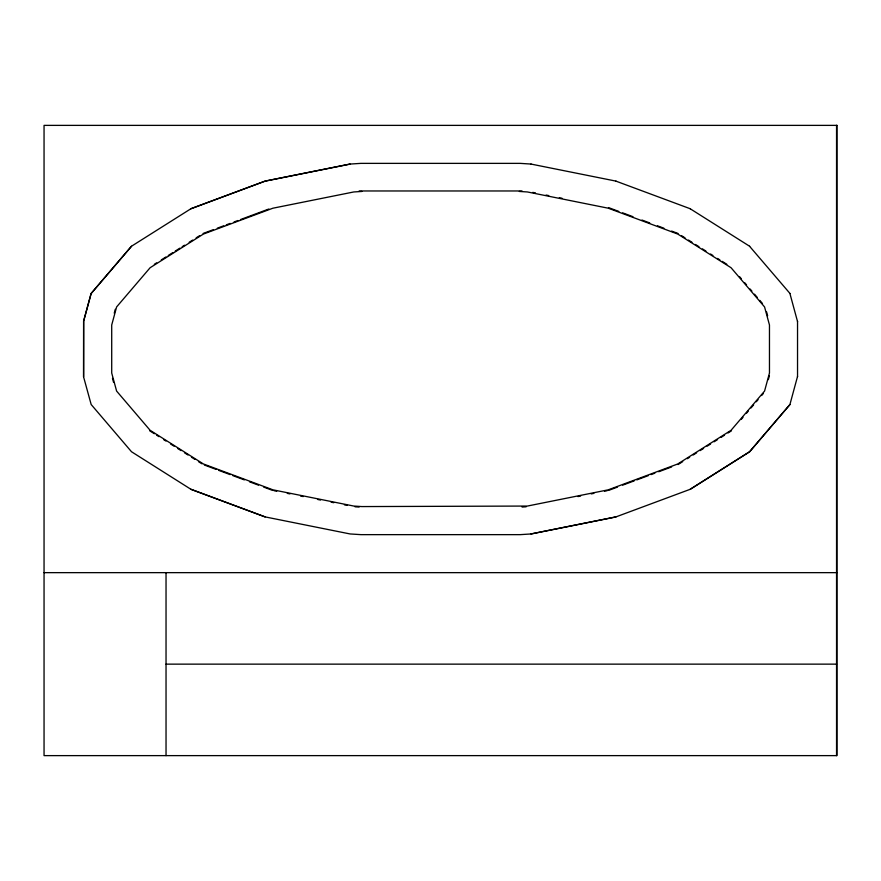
<?xml version="1.0" encoding="UTF-8"?>
<svg xmlns="http://www.w3.org/2000/svg" width="881" height="881" viewBox="0 0 881 881"><rect width="100%" height="100%" fill="white"/><g stroke="black" fill="none" stroke-linecap="round" stroke-linejoin="round"><path stroke-width="1.32" d="M114.244 313.162L115.312 309.242M768.342 379.634L769.41 375.724M797.536 376.44L789.916 404.522L749.566 451.755L690.208 489.263M531.078 164.064L520.219 163.37L360.869 163.37L350.098 164.064L265.082 181.123L190.88 208.764L131.434 246.273L91.084 293.505L83.629 320.937L83.629 376.771M131.522 246.273L91.172 293.505L83.629 321.257L83.552 376.771L91.172 404.522L131.522 451.755L190.88 489.263L265.17 516.905L350.098 533.952L360.957 534.646L520.219 534.646L531.078 533.952L616.006 516.905M741.24 419.389L743.013 417.308M746.548 413.167L748.321 411.086M750.986 407.98L753.64 404.875M756.294 401.758L758.067 399.688M761.613 395.536L763.387 393.466M790.004 404.522L749.654 451.755L690.297 489.263L615.918 516.905L530.99 533.952M154.329 264.3L156.653 262.835M161.3 259.895L165.947 256.955M168.271 255.49L172.918 252.55M175.242 251.085L179.889 248.145M182.202 246.68L184.525 245.215M189.173 242.275L192.664 240.073M196.144 237.87L199.635 235.668M678.062 464.551L682.709 461.622M687.356 458.682L689.669 457.217M693.16 455.014L696.64 452.812M700.131 450.609L703.611 448.407M707.102 446.204L710.582 444.002M714.073 441.799L717.552 439.597M721.043 437.394L724.523 435.192M728.014 432.989L731.494 430.787M190.792 208.764L265.082 181.123L350.098 164.064M203.115 233.465L213.422 229.633M217.288 228.19L223.73 225.8M226.307 224.842L230.172 223.4M234.038 221.968L237.903 220.525M240.48 219.567L268.826 209.017M608.485 490.442L617.504 487.083M622.658 485.167L634.254 480.85M636.831 479.892L648.427 475.586M651.004 474.617L654.869 473.185M658.735 471.742L671.619 466.952M577.947 496.576L580.601 496.036M591.217 493.911L593.871 493.371M604.498 491.246L607.152 490.706M359.118 190.968L522.059 190.968M361.86 191.452L353.777 191.959L272.879 208.213L203.412 234.06L150.111 267.736L116.611 306.94L111.711 325.001L111.711 373.026L116.611 391.076L150.111 430.291L203.412 463.968L272.879 489.814L353.777 506.057L361.86 506.575L527.4 506.057L608.297 489.814L677.764 463.968L731.065 430.291L764.565 391.076L769.465 373.026L769.465 325.001L764.565 306.94L731.065 267.736L677.764 234.06L608.297 208.213L527.4 191.959L519.316 191.452M522.059 507.049L526.133 506.795M44.05 572.65L836.95 572.65M166.035 664.142L836.554 664.142M355.043 506.795L359.118 507.049M530.99 164.064L616.006 181.123M532.796 192.388L535.45 192.917M546.077 195.053L548.731 195.582M559.358 197.718L562.012 198.247M274.024 490.706L276.678 491.246M287.305 493.371L289.959 493.911M300.575 496.036L303.229 496.576M317.843 499.505L320.497 500.045M331.113 502.17L333.767 502.71M344.394 504.835L347.048 505.375M615.918 181.123L690.297 208.764M608.485 207.586L618.792 211.418M622.658 212.861L632.965 216.693M641.985 220.041L649.715 222.926M657.446 225.8L663.889 228.19M671.619 231.075L678.062 233.465M204.403 465.036L215.999 469.353M218.576 470.311L230.172 474.617M232.749 475.586L244.345 479.892M249.499 481.808L258.518 485.167M263.672 487.083L272.692 490.442M190.792 489.263L265.082 516.905M690.208 208.764L749.654 246.273M681.542 235.668L685.033 237.87M688.513 240.073L691.992 242.275M695.483 244.478L698.963 246.68M702.454 248.883L705.934 251.085M710.582 254.025L712.905 255.49M717.552 258.43L719.876 259.895M722.2 261.36L726.847 264.3M149.682 430.787L154.329 433.727M156.653 435.192L158.976 436.657M163.624 439.597L165.947 441.062M170.595 444.002L174.075 446.204M177.566 448.407L181.046 450.609M184.525 452.812L188.016 455.014M191.496 457.217L194.987 459.419M198.467 461.622L201.958 463.824M749.566 246.273L790.004 293.505M739.467 276.568L741.24 278.638M744.786 282.79L746.548 284.86M750.094 289.001L751.867 291.082M754.521 294.188L757.186 297.304M759.84 300.41L762.494 303.516M789.916 293.505L797.536 321.576M766.569 311.852L767.637 315.772M112.471 378.334L113.539 382.255M836.554 125.377L836.554 755.623M797.536 321.257L797.536 376.771M166.035 572.65L166.035 755.623M836.95 125.377L44.05 125.377L44.05 755.623L836.95 755.623L836.95 125.377"/></g></svg>
